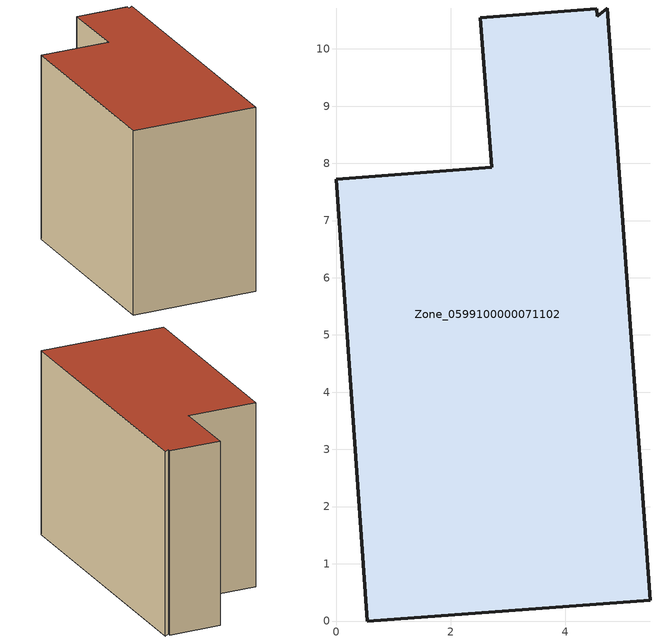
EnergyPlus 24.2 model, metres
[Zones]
Zone_0599100000071102
 floor ground (C_G): 4.56,10.57 4.74,10.72 5.49,0.37 0.54,0 0,7.72 2.72,7.93 2.52,10.55 4.55,10.7 z0
 wall outside (C_F): 0.54,0 5.49,0.37 4.74,10.72 4.56,10.57 4.55,10.7 2.52,10.55 2.72,7.93 0,7.72 0.54,0 z0:7.31
 roof outside (C_R): 4.56,10.57 4.55,10.7 2.52,10.55 2.72,7.93 0,7.72 0.54,0 5.49,0.37 4.74,10.72 z7.31
[BUILDING]
Pand.0599100000071102: North Axis=0; Terrain=City; Loads Convergence Tolerance Value=0.04; Temperature Convergence Tolerance Value=0.4; Solar Distribution=FullExterior; Maximum Number of Warmup Days=25; Minimum Number of Warmup Days=1
[Site:Location]
Rotterdam.The.Hague.AP_ZH_NLD Design_Conditions: Latitude=51.96; Longitude=4.45; Time Zone=1; Elevation=-4.5
[SITE:GROUNDTEMPERATURE:BUILDINGSURFACE]
18, 18, 18, 18, 18, 18, 18, 18, 18, 18, 18, 18
[MATERIAL] Thermal Absorptance=0.9; Solar Absorptance=0.7; Visible Absorptance=0.7
Name | Roughness | Thickness | Conductivity | Density | Specific Heat
G.TI.1946 | MediumSmooth | 0.15 | 1 | 540 | 1210
F.TI.1946 | Rough | 0.3 | 0.857143 | 1920 | 840
R.TI.1946 | MediumRough | 0.2 | 0.1 | 1500 | 1000
[CONSTRUCTION]
C_G: G.TI.1946
C_F: F.TI.1946
C_R: R.TI.1946
[ZONE]
Zone_0599100000071102: Type=1; Multiplier=1; Ceiling Height=Autocalculate; Volume=Autocalculate; Floor Area=autocalculate; Part of Total Floor Area=Yes
[ZONEINFILTRATION:DESIGNFLOWRATE]
Infil_Zone_0599100000071102: Zone or ZoneList or Space or SpaceList=Zone_0599100000071102; Schedule=AlwaysOn; Design Flow Rate Calculation Method=Flow/Area; Flow Rate per Floor Area=0.003; Constant Term Coefficient=1; Temperature Term Coefficient=0; Velocity Term Coefficient=0; Velocity Squared Term Coefficient=0
[HVACTEMPLATE:ZONE:IDEALLOADSAIRSYSTEM]
Zone_0599100000071102: Maximum Heating Supply Air Temperature=50; Minimum Cooling Supply Air Temperature=13; Maximum Heating Supply Air Humidity Ratio=0.0156; Minimum Cooling Supply Air Humidity Ratio=0.0077; Heating Limit=NoLimit; Cooling Limit=NoLimit; Dehumidification Control Type=ConstantSensibleHeatRatio; Cooling Sensible Heat Ratio=0.7; Dehumidification Setpoint=60; Humidification Control Type=None; Humidification Setpoint=30; Outdoor Air Method=None; Outdoor Air Flow Rate per Person=0.00944; Outdoor Air Flow Rate per Zone Floor Area=0; Outdoor Air Flow Rate per Zone=0; Demand Controlled Ventilation Type=None; Outdoor Air Economizer Type=NoEconomizer; Heat Recovery Type=None; Sensible Heat Recovery Effectiveness=0.7; Latent Heat Recovery Effectiveness=0.65
[ZONECONTROL:THERMOSTAT]
ThermostatControl_Zone_0599100000071102: Zone or ZoneList=Zone_0599100000071102; Control Type Schedule=DualSetpointControlType; Control 1=Thermostat_Zone_0599100000071102; Temperature Difference Between Cutout And Setpoint=0
[THERMOSTATSETPOINT:DUALSETPOINT]
Thermostat_Zone_0599100000071102: Heating Setpoint Temperature Schedule=HeatingSetpoint_Zone_0599100000071102; Cooling Setpoint Temperature Schedule=CoolingSetpoint_Zone_0599100000071102
[SCHEDULE:COMPACT]
HeatingSetpoint_Zone_0599100000071102: Through: 12/31, For: AllDays, Until: 24:00, 21
CoolingSetpoint_Zone_0599100000071102: Through: 12/31, For: AllDays, Until: 24:00, 24
DualSetpointControlType: Through: 12/31, For: AllDays, Until: 24:00, 4
AlwaysOn: Through: 12/31, For: AllDays, Until: 24:00, 1
